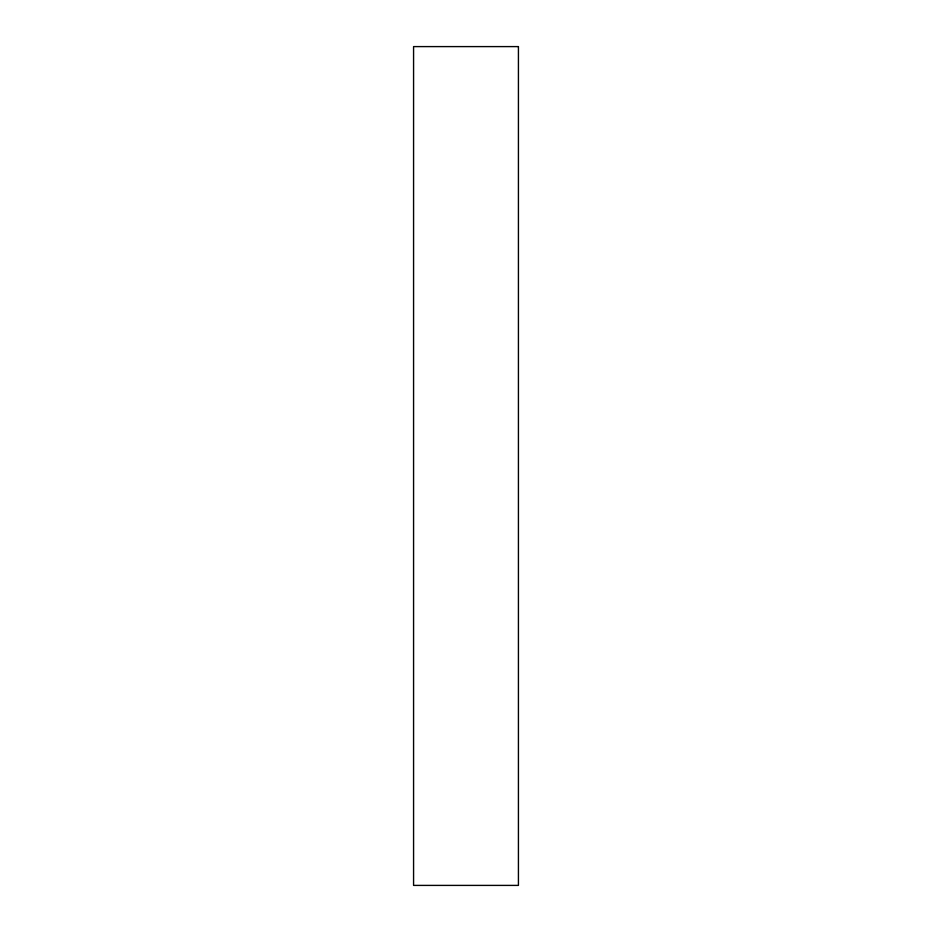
<?xml version="1.0" encoding="UTF-8"?>
<svg xmlns="http://www.w3.org/2000/svg" width="932" height="932" viewBox="0 0 932 932"><rect width="100%" height="100%" fill="white"/><g stroke="black" fill="none" stroke-linecap="round" stroke-linejoin="round"><path stroke-width="1.4" d="M518.425 46.6L413.575 46.6L413.575 885.4L518.425 885.4L518.425 46.6"/></g></svg>
